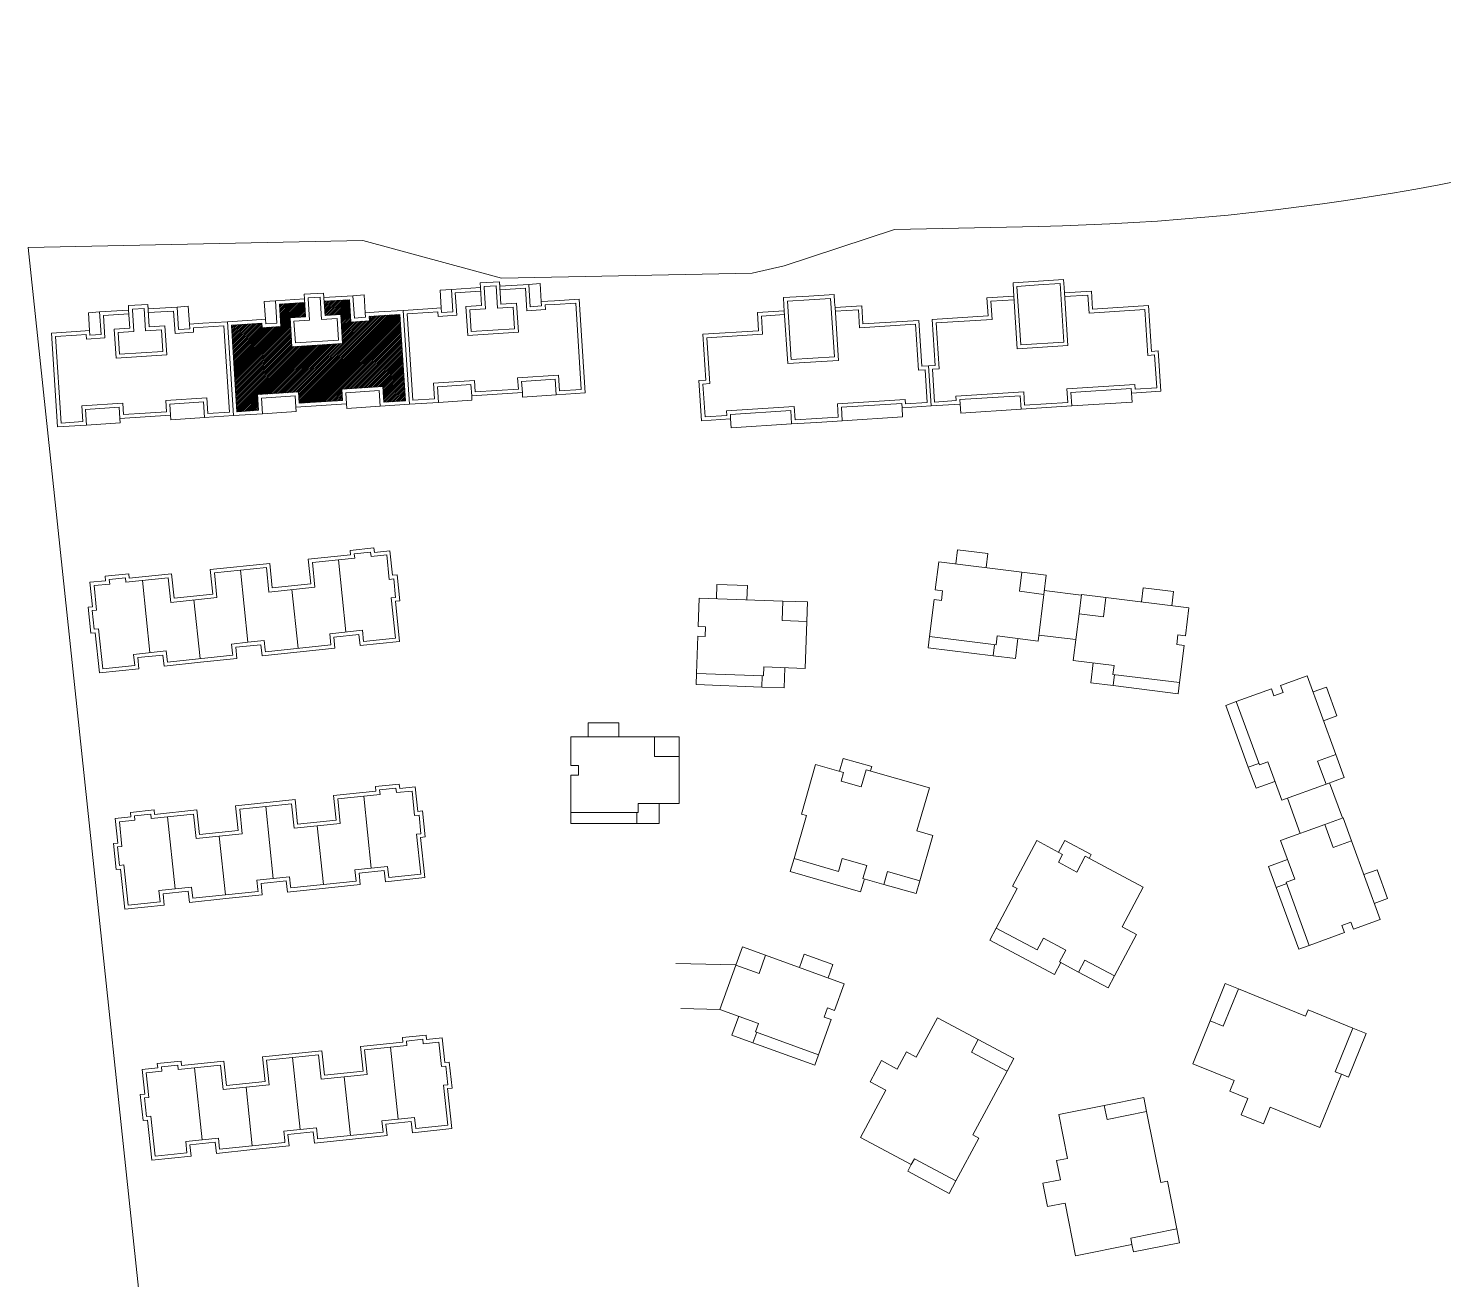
# Model space of a CAD drawing. Extents: x 208319 to 271319, y 1003 to 45500.
# Drawn here: x 218693 to 220967, y 5806 to 7817 of the extents above; entities that cross this region are included whole.
import ezdxf

# ---------------------------------------------------------------- set-up
doc = ezdxf.new("R2010")
doc.units = 0
doc.header["$LTSCALE"] = 1000
doc.header["$MEASUREMENT"] = 0
doc.layers.add('140', color=2, linetype='Continuous', lineweight=5)
doc.layers.add('s2', color=1, linetype='Continuous', lineweight=5)

msp = doc.modelspace()

# ---------------------------------------------------------------- hatches: boundary and pattern name
at = {"layer": 's2', "linetype": 'ByBlock'}
h = msp.add_hatch(dxfattribs=at)
h.set_pattern_fill('ANSI31', color=256, scale=1.2, style=0)
h.set_pattern_definition([(45, (-217517.4037, 216798.7956), (-1.347038418, 1.347038418), [])])
h.paths.add_polyline_path([(219290, 7357.2), (219256.5, 7355), (219240.9, 7354), (219241.4, 7346.9), (219211.4, 7344.9), (219209.1, 7380.8), (219168.4, 7378.2), (219169.9, 7355.5), (219195, 7357.1), (219198, 7310.4), (219116.6, 7305.1), (219113.6, 7351.8), (219138.7, 7353.5), (219137.3, 7376.2), (219096.5, 7373.6), (219098.9, 7337.7), (219068.9, 7335.7), (219068.5, 7342.9), (219052.9, 7341.9), (219019.4, 7339.8), (219028.3, 7200.8), (219063, 7203.1), (219061.4, 7228.2), (219127.3, 7232.5), (219128.4, 7214.5), (219163.2, 7216.8), (219197.9, 7219), (219196.7, 7237), (219262.6, 7241.2), (219264.2, 7216.1), (219298.9, 7218.3)])

# ---------------------------------------------------------------- linework, layer by layer
at = {"layer": '140', "color": 7}
for p, q in [((220085.1, 7493.6), (219907.7, 7435.4)), ((220316.4, 7498.5), (220085.1, 7493.6)), ((219230.8, 7475.7), (218693, 7464.4)), ((218693, 7464.4), (219060.9, 3991.4)), ((219453.4, 7415.2), (219230.8, 7475.7)), ((219856.1, 7423.3), (219453.4, 7415.2)), ((219907.7, 7435.4), (219856.1, 7423.3)), ((219354.8, 7396.3), (219372.8, 7397.4)), ((219356.7, 7367.5), (219354.8, 7396.3)), ((219419.5, 7400.4), (219372.8, 7397.4)), ((219372.8, 7397.4), (219375.1, 7361.5)), ((219419.9, 7394.4), (219379.2, 7391.8)), ((219379.2, 7391.8), (219381.5, 7355.9)), ((219450.2, 7409.6), (219419, 7407.6)), ((219419, 7407.6), (219419.5, 7400.4)), ((219419.5, 7400.4), (219421.3, 7371.7)), ((219444.6, 7403.2), (219425.4, 7402)), ((219425.4, 7402), (219425.5, 7400.8)), ((219425.5, 7400.8), (219427.7, 7366.1)), ((219446.9, 7367.3), (219444.6, 7403.2)), ((219450.6, 7402.4), (219450.2, 7409.6)), ((219452.5, 7373.7), (219450.2, 7409.6)), ((219497.3, 7405.4), (219450.6, 7402.4)), ((219491.7, 7399.1), (219451, 7396.4)), ((219494, 7363.1), (219491.7, 7399.1)), ((219515.3, 7406.6), (219497.3, 7405.4)), ((219499.6, 7369.5), (219497.3, 7405.4)), ((219517.1, 7377.9), (219515.3, 7406.6)), ((220316, 7410.5), (220275.3, 7407.8)), ((220275.3, 7407.8), (220276.1, 7395.3)), ((220276.1, 7395.3), (220276.7, 7386.6)), ((220316.4, 7404.5), (220281.7, 7402.2)), ((220281.7, 7402.2), (220287.7, 7308.2)), ((220316, 7410.5), (220356.7, 7413.1)), ((220351.1, 7406.7), (220316.4, 7404.5)), ((220357.2, 7312.7), (220351.1, 7406.7)), ((220356.7, 7413.1), (220357.5, 7400.5)), ((220357.5, 7400.5), (220358.1, 7391.9)), ((220358.1, 7391.9), (220401.2, 7394.7)), ((220363.6, 7307.1), (220358.1, 7391.9)), ((220401.2, 7394.7), (220403.1, 7365.6)), ((218884.9, 7373.2), (218853.8, 7371.2)), ((218853.8, 7371.2), (218854.3, 7364)), ((218885.4, 7366), (218884.9, 7373.2)), ((218887.2, 7337.3), (218884.9, 7373.2)), ((218932.1, 7369), (218885.4, 7366)), ((218950.1, 7370.2), (218932.1, 7369)), ((218934.4, 7333.1), (218932.1, 7369)), ((218951.9, 7341.4), (218950.1, 7370.2)), ((219072.2, 7378), (219090.2, 7379.2)), ((219074.1, 7349.3), (219072.2, 7378)), ((219136.9, 7382.2), (219090.2, 7379.2)), ((219090.2, 7379.2), (219092.5, 7343.3)), ((219137.3, 7376.2), (219096.5, 7373.6)), ((219096.5, 7373.6), (219098.9, 7337.7)), ((219167.5, 7391.4), (219136.4, 7389.4)), ((219136.4, 7389.4), (219136.9, 7382.2)), ((219136.9, 7382.2), (219138.7, 7353.5)), ((219161.9, 7385), (219142.8, 7383.8)), ((219142.8, 7383.8), (219142.9, 7382.6)), ((219142.9, 7382.6), (219145.1, 7347.9)), ((219164.3, 7349.1), (219161.9, 7385)), ((219168, 7384.2), (219167.5, 7391.4)), ((219169.9, 7355.5), (219167.5, 7391.4)), ((219214.7, 7387.2), (219168, 7384.2)), ((219209.1, 7380.8), (219168.4, 7378.2)), ((219211.4, 7344.9), (219209.1, 7380.8)), ((219232.7, 7388.4), (219214.7, 7387.2)), ((219217, 7351.3), (219214.7, 7387.2)), ((219234.5, 7359.6), (219232.7, 7388.4)), ((219421.3, 7371.7), (219396.2, 7370.1)), ((219396.2, 7370.1), (219399.2, 7323.4)), ((219472, 7368.9), (219446.9, 7367.3)), ((219477.6, 7375.3), (219452.5, 7373.7)), ((219474.3, 7334.2), (219472, 7368.9)), ((219480.6, 7328.6), (219477.6, 7375.3)), ((219517.6, 7370.7), (219499.6, 7369.5)), ((219538.7, 7379.2), (219517.1, 7377.9)), ((219517.1, 7377.9), (219517.6, 7370.7)), ((219539.1, 7373.3), (219523.5, 7372.3)), ((219523.5, 7372.3), (219524, 7365.1)), ((219578.2, 7381.8), (219538.7, 7379.2)), ((219572.6, 7375.4), (219539.1, 7373.3)), ((219581.6, 7236.5), (219572.6, 7375.4)), ((219587.9, 7230.9), (219578.2, 7381.8)), ((219947.2, 7386.7), (219906.5, 7384.1)), ((219906.5, 7384.1), (219907.3, 7371.5)), ((219907.3, 7371.5), (219907.8, 7362.9)), ((219947.6, 7380.7), (219912.8, 7378.5)), ((219912.8, 7378.5), (219918.9, 7284.5)), ((219947.2, 7386.7), (219987.9, 7389.3)), ((219982.3, 7382.9), (219947.6, 7380.7)), ((219988.3, 7288.9), (219982.3, 7382.9)), ((219987.9, 7389.3), (219988.7, 7376.7)), ((219988.7, 7376.7), (219989.3, 7368.1)), ((219989.3, 7368.1), (220032.4, 7370.9)), ((220032.4, 7370.9), (220034.2, 7341.8)), ((220276.7, 7386.6), (220233.5, 7383.9)), ((220233.5, 7383.9), (220235.4, 7354.7)), ((220277, 7380.7), (220239.9, 7378.3)), ((220239.9, 7378.3), (220241.8, 7349.1)), ((220276.7, 7386.6), (220282.1, 7301.9)), ((220358.5, 7385.9), (220395.6, 7388.3)), ((220395.6, 7388.3), (220397.5, 7359.2)), ((220403.1, 7365.6), (220492.9, 7371.3)), ((220492.9, 7371.3), (220497.6, 7297.7)), ((218789.6, 7359.8), (218807.6, 7361)), ((218791.4, 7331.1), (218789.6, 7359.8)), ((218854.3, 7364), (218807.6, 7361)), ((218807.6, 7361), (218809.9, 7325)), ((218854.6, 7358), (218813.9, 7355.4)), ((218813.9, 7355.4), (218816.2, 7319.4)), ((218854.3, 7364), (218856.1, 7335.2)), ((218879.3, 7366.8), (218860.2, 7365.6)), ((218860.2, 7365.6), (218860.2, 7364.4)), ((218860.2, 7364.4), (218862.5, 7329.6)), ((218881.6, 7330.9), (218879.3, 7366.8)), ((218926.5, 7362.6), (218885.8, 7360)), ((218928.8, 7326.7), (218926.5, 7362.6)), ((219052.5, 7347.9), (219013, 7345.4)), ((219074.1, 7349.3), (219052.5, 7347.9)), ((219074.5, 7342.1), (219074.1, 7349.3)), ((219138.7, 7353.5), (219113.6, 7351.8)), ((219113.6, 7351.8), (219116.6, 7305.1)), ((219145.1, 7347.9), (219119.9, 7346.2)), ((219119.9, 7346.2), (219122.2, 7311.5)), ((219189.4, 7350.7), (219164.3, 7349.1)), ((219195, 7357.1), (219169.9, 7355.5)), ((219191.6, 7316), (219189.4, 7350.7)), ((219198, 7310.4), (219195, 7357.1)), ((219241.4, 7346.9), (219211.4, 7344.9)), ((219235, 7352.5), (219217, 7351.3)), ((219256.1, 7361), (219234.5, 7359.6)), ((219234.5, 7359.6), (219235, 7352.5)), ((219256.5, 7355), (219240.9, 7354)), ((219240.9, 7354), (219241.4, 7346.9)), ((219295.6, 7363.6), (219256.1, 7361)), ((219290, 7357.2), (219256.5, 7355)), ((219298.9, 7218.3), (219290, 7357.2)), ((219335.1, 7366.1), (219295.6, 7363.6)), ((219305.3, 7212.7), (219295.6, 7363.6)), ((219295.6, 7363.6), (219305.3, 7212.7)), ((219335.5, 7360.1), (219302, 7358)), ((219302, 7358), (219310.9, 7219.1)), ((219356.7, 7367.5), (219335.1, 7366.1)), ((219351.1, 7361.1), (219335.5, 7360.1)), ((219351.5, 7354), (219351.1, 7361.1)), ((219381.5, 7355.9), (219351.5, 7354)), ((219357.1, 7360.3), (219356.7, 7367.5)), ((219375.1, 7361.5), (219357.1, 7360.3)), ((219427.7, 7366.1), (219402.6, 7364.5)), ((219402.6, 7364.5), (219404.8, 7329.7)), ((219524, 7365.1), (219494, 7363.1)), ((219907.8, 7362.9), (219864.7, 7360.1)), ((219864.7, 7360.1), (219866.6, 7331)), ((219908.2, 7356.9), (219871.1, 7354.5)), ((219871.1, 7354.5), (219873, 7325.4)), ((219907.8, 7362.9), (219913.3, 7278.1)), ((219994.7, 7283.3), (219989.3, 7368.1)), ((219989.6, 7362.1), (220026.8, 7364.5)), ((220026.8, 7364.5), (220028.6, 7335.4)), ((220034.2, 7341.8), (220124.1, 7347.6)), ((220124.1, 7347.6), (220128.8, 7273.9)), ((220235.4, 7354.7), (220145.6, 7349)), ((220145.6, 7349), (220150.4, 7275.3)), ((220241.8, 7349.1), (220152, 7343.4)), ((220397.5, 7359.2), (220487.3, 7365)), ((220487.3, 7365), (220492, 7291.3)), ((218769.9, 7329.7), (218730.4, 7327.1)), ((218730.4, 7327.1), (218740.1, 7176.3)), ((218770.3, 7323.7), (218736.7, 7321.5)), ((218791.4, 7331.1), (218769.9, 7329.7)), ((218785.8, 7324.7), (218770.3, 7323.7)), ((218786.3, 7317.5), (218785.8, 7324.7)), ((218791.9, 7323.9), (218791.4, 7331.1)), ((218809.9, 7325), (218791.9, 7323.9)), ((218856.1, 7335.2), (218831, 7333.6)), ((218831, 7333.6), (218834, 7286.9)), ((218862.5, 7329.6), (218837.3, 7328)), ((218837.3, 7328), (218839.6, 7293.3)), ((218906.8, 7332.5), (218881.6, 7330.9)), ((218912.4, 7338.9), (218887.2, 7337.3)), ((218909, 7297.8), (218906.8, 7332.5)), ((218915.4, 7292.2), (218912.4, 7338.9)), ((218958.7, 7328.6), (218928.8, 7326.7)), ((218952.4, 7334.2), (218934.4, 7333.1)), ((218973.5, 7342.8), (218951.9, 7341.4)), ((218951.9, 7341.4), (218952.4, 7334.2)), ((218973.9, 7336.8), (218958.3, 7335.8)), ((218958.3, 7335.8), (218958.7, 7328.6)), ((219013, 7345.4), (218973.5, 7342.8)), ((219007.4, 7339), (218973.9, 7336.8)), ((219016.3, 7200.1), (219007.4, 7339)), ((219022.7, 7194.5), (219013, 7345.4)), ((219013, 7345.4), (219022.7, 7194.5)), ((219052.9, 7341.9), (219019.4, 7339.8)), ((219019.4, 7339.8), (219028.3, 7200.8)), ((219068.5, 7342.9), (219052.9, 7341.9)), ((219068.9, 7335.7), (219068.5, 7342.9)), ((219098.9, 7337.7), (219068.9, 7335.7)), ((219092.5, 7343.3), (219074.5, 7342.1)), ((219399.2, 7323.4), (219480.6, 7328.6)), ((219404.8, 7329.7), (219474.3, 7334.2)), ((219866.6, 7331), (219776.8, 7325.2)), ((219776.8, 7325.2), (219781.5, 7251.5)), ((219873, 7325.4), (219783.1, 7319.6)), ((220028.6, 7335.4), (220118.5, 7341.2)), ((220118.5, 7341.2), (220123.2, 7267.6)), ((220152, 7343.4), (220156.7, 7269.7)), ((218736.7, 7321.5), (218745.7, 7182.6)), ((218816.2, 7319.4), (218786.3, 7317.5)), ((219116.6, 7305.1), (219198, 7310.4)), ((219122.2, 7311.5), (219191.6, 7316)), ((219783.1, 7319.6), (219787.9, 7245.9)), ((220282.1, 7301.9), (220363.6, 7307.1)), ((220287.7, 7308.2), (220357.2, 7312.7)), ((218834, 7286.9), (218915.4, 7292.2)), ((218839.6, 7293.3), (218909, 7297.8)), ((219913.3, 7278.1), (219994.7, 7283.3)), ((219918.9, 7284.5), (219988.3, 7288.9)), ((220492, 7291.3), (220502.8, 7292)), ((220497.6, 7297.7), (220508.4, 7298.4)), ((220502.8, 7292), (220506.2, 7239.3)), ((220508.4, 7298.4), (220512.6, 7233.7)), ((219479.3, 7255.2), (219545.2, 7259.4)), ((219480.5, 7237.2), (219479.3, 7255.2)), ((219545.2, 7259.4), (219546.8, 7234.3)), ((220123.2, 7267.6), (220134, 7268.3)), ((220128.8, 7273.9), (220139.6, 7274.6)), ((220134, 7268.3), (220137.4, 7215.6)), ((220150.4, 7275.3), (220139.6, 7274.6)), ((220139.6, 7274.6), (220143.7, 7210)), ((220139.6, 7274.6), (220143.7, 7210)), ((220156.7, 7269.7), (220146, 7269)), ((220146, 7269), (220149.3, 7216.3)), ((219061.4, 7228.2), (219127.3, 7232.5)), ((219127.3, 7232.5), (219128.4, 7214.5)), ((219196.7, 7237), (219262.6, 7241.2)), ((219197.9, 7219), (219196.7, 7237)), ((219203.1, 7231.4), (219257, 7234.8)), ((219257, 7234.8), (219258.6, 7209.7)), ((219262.6, 7241.2), (219264.2, 7216.1)), ((219344, 7246.4), (219409.9, 7250.7)), ((219345.7, 7221.3), (219344, 7246.4)), ((219350.4, 7240.8), (219404.3, 7244.3)), ((219352, 7215.7), (219350.4, 7240.8)), ((219404.3, 7244.3), (219405.5, 7226.4)), ((219409.9, 7250.7), (219411.1, 7232.7)), ((219411.1, 7232.7), (219445.8, 7235)), ((219445.8, 7235), (219480.5, 7237.2)), ((219485.7, 7249.6), (219539.6, 7253)), ((219486.9, 7231.6), (219485.7, 7249.6)), ((219539.6, 7253), (219541.2, 7227.9)), ((219546.8, 7234.3), (219581.6, 7236.5)), ((219781.5, 7251.5), (219770.7, 7250.9)), ((219770.7, 7250.9), (219774.9, 7186.2)), ((219787.9, 7245.9), (219777.1, 7245.3)), ((219777.1, 7245.3), (219780.5, 7192.6)), ((220183.6, 7225.8), (220292.6, 7232.8)), ((220292.6, 7232.8), (220294, 7211.2)), ((220471, 7244.3), (220362, 7237.3)), ((220362, 7237.3), (220363.4, 7215.7)), ((220465.4, 7237.9), (220368.4, 7231.7)), ((220465.9, 7230.7), (220465.4, 7237.9)), ((220512.6, 7233.7), (220465.9, 7230.7)), ((220471.5, 7237.1), (220471, 7244.3)), ((220506.2, 7239.3), (220471.5, 7237.1)), ((218778.8, 7210), (218844.7, 7214.3)), ((218780.4, 7184.9), (218778.8, 7210)), ((218844.7, 7214.3), (218845.8, 7196.3)), ((218914.1, 7218.7), (218980, 7223)), ((218915.3, 7200.8), (218914.1, 7218.7)), ((218920.5, 7213.1), (218974.4, 7216.6)), ((218921.7, 7195.2), (218920.5, 7213.1)), ((218974.4, 7216.6), (218976, 7191.5)), ((218980, 7223), (218981.6, 7197.8)), ((219063, 7203.1), (219061.4, 7228.2)), ((219067.8, 7222.6), (219121.7, 7226.1)), ((219069.4, 7197.5), (219067.8, 7222.6)), ((219121.7, 7226.1), (219122.8, 7208.1)), ((219122.8, 7208.1), (219163.6, 7210.8)), ((219128.4, 7214.5), (219163.2, 7216.8)), ((219163.2, 7216.8), (219197.9, 7219)), ((219163.6, 7210.8), (219204.3, 7213.4)), ((219204.3, 7213.4), (219203.1, 7231.4)), ((219204.7, 7206.2), (219204.3, 7213.4)), ((219258.6, 7209.7), (219204.7, 7206.2)), ((219258.6, 7209.7), (219305.3, 7212.7)), ((219264.2, 7216.1), (219298.9, 7218.3)), ((219305.3, 7212.7), (219352, 7215.7)), ((219310.9, 7219.1), (219345.7, 7221.3)), ((219352, 7215.7), (219405.9, 7219.2)), ((219405.5, 7226.4), (219446.2, 7229)), ((219405.9, 7219.2), (219405.5, 7226.4)), ((219446.2, 7229), (219486.9, 7231.6)), ((219487.3, 7224.4), (219486.9, 7231.6)), ((219541.2, 7227.9), (219487.3, 7224.4)), ((219541.2, 7227.9), (219587.9, 7230.9)), ((220102.2, 7220.5), (219993.2, 7213.5)), ((219993.2, 7213.5), (219994.6, 7191.9)), ((220096.6, 7214.1), (219999.6, 7207.9)), ((220097, 7207), (220096.6, 7214.1)), ((220143.7, 7210), (220097, 7207)), ((220102.6, 7213.3), (220102.2, 7220.5)), ((220137.4, 7215.6), (220102.6, 7213.3)), ((220143.7, 7210), (220190.4, 7213)), ((220149.3, 7216.3), (220184.1, 7218.6)), ((220184.1, 7218.6), (220183.6, 7225.8)), ((220190, 7220.2), (220287, 7226.4)), ((220190.4, 7213), (220190, 7220.2)), ((220190.4, 7213), (220191.4, 7198.6)), ((220287, 7226.4), (220288.4, 7204.9)), ((220294, 7211.2), (220328.7, 7213.5)), ((220363.4, 7215.7), (220328.7, 7213.5)), ((220369.8, 7210.1), (220329.1, 7207.5)), ((220368.4, 7231.7), (220369.8, 7210.1)), ((220369.8, 7210.1), (220466.8, 7216.4)), ((220466.8, 7216.4), (220465.9, 7230.7)), ((218785.2, 7204.4), (218839.1, 7207.9)), ((218786.8, 7179.3), (218785.2, 7204.4)), ((218839.1, 7207.9), (218840.2, 7189.9)), ((218840.2, 7189.9), (218880.9, 7192.5)), ((218840.7, 7182.7), (218840.2, 7189.9)), ((218845.8, 7196.3), (218880.6, 7198.5)), ((218880.6, 7198.5), (218915.3, 7200.8)), ((218880.9, 7192.5), (218921.7, 7195.2)), ((218922.1, 7188), (218921.7, 7195.2)), ((218976, 7191.5), (218922.1, 7188)), ((218976, 7191.5), (219022.7, 7194.5)), ((218981.6, 7197.8), (219016.3, 7200.1)), ((219022.7, 7194.5), (219069.4, 7197.5)), ((219028.3, 7200.8), (219063, 7203.1)), ((219069.4, 7197.5), (219123.3, 7201)), ((219123.3, 7201), (219122.8, 7208.1)), ((219774.9, 7186.2), (219821.6, 7189.2)), ((219780.5, 7192.6), (219815.2, 7194.8)), ((219814.8, 7202), (219923.8, 7209)), ((219815.2, 7194.8), (219814.8, 7202)), ((219821.2, 7196.4), (219918.2, 7202.6)), ((219821.6, 7189.2), (219821.2, 7196.4)), ((219821.6, 7189.2), (219822.5, 7174.8)), ((219918.2, 7202.6), (219919.5, 7181.1)), ((219923.8, 7209), (219925.1, 7187.5)), ((219925.1, 7187.5), (219959.9, 7189.7)), ((219994.6, 7191.9), (219959.9, 7189.7)), ((219999.6, 7207.9), (220001, 7186.3)), ((220001, 7186.3), (220098, 7192.6)), ((220098, 7192.6), (220097, 7207)), ((220191.4, 7198.6), (220288.4, 7204.9)), ((220288.4, 7204.9), (220329.1, 7207.5)), ((218740.1, 7176.3), (218786.8, 7179.3)), ((218745.7, 7182.6), (218780.4, 7184.9)), ((218786.8, 7179.3), (218840.7, 7182.7)), ((219822.5, 7174.8), (219919.5, 7181.1)), ((219919.5, 7181.1), (219960.3, 7183.7)), ((220001, 7186.3), (219960.3, 7183.7)), ((219143, 6963.7), (219211, 6970.8)), ((219147.1, 6924.3), (219143, 6963.7)), ((219217.6, 6965.5), (219149.6, 6958.3)), ((219203.5, 6847), (219191.3, 6962.7)), ((219210.2, 6978), (219248.4, 6982)), ((219211, 6970.8), (219210.2, 6978)), ((219243.1, 6975.4), (219216.8, 6972.6)), ((219216.8, 6972.6), (219217.6, 6965.5)), ((219243.8, 6968.2), (219243.1, 6975.4)), ((219268.9, 6970.9), (219243.8, 6968.2)), ((219248.4, 6982), (219249.2, 6974.8)), ((219249.2, 6974.8), (219274.2, 6977.5)), ((219273, 6931.5), (219268.9, 6970.9)), ((219274.2, 6977.5), (219278.4, 6938.1)), ((220150.3, 6914.5), (220155.9, 6959.7)), ((220155.9, 6959.7), (220289.3, 6943.3)), ((220186.1, 6979), (220183.3, 6956.4)), ((220234.9, 6973), (220186.1, 6979)), ((220232.1, 6950.3), (220234.9, 6973)), ((218816.4, 6936.5), (218854.6, 6940.5)), ((218854.6, 6940.5), (218855.3, 6933.4)), ((218855.3, 6933.4), (218923.4, 6940.5)), ((218923.4, 6940.5), (218927.5, 6901.1)), ((218985.4, 6947.1), (219080.9, 6957.1)), ((218989.6, 6907.7), (218985.4, 6947.1)), ((218992, 6941.7), (219033.8, 6946.1)), ((218996.2, 6902.3), (218992, 6941.7)), ((219075.6, 6950.5), (219033.8, 6946.1)), ((219046, 6830.4), (219033.8, 6946.1)), ((219046, 6830.4), (219033.8, 6946.1)), ((219046, 6830.4), (219033.8, 6946.1)), ((219046, 6830.4), (219033.8, 6946.1)), ((219079.7, 6911.1), (219075.6, 6950.5)), ((219080.9, 6957.1), (219085, 6917.7)), ((219149.6, 6958.3), (219153.7, 6918.9)), ((219278.4, 6938.1), (219285.5, 6938.8)), ((219285.5, 6938.8), (219289.9, 6897.1)), ((220289.3, 6943.3), (220285.5, 6912.3)), ((220289.3, 6943.3), (220328.6, 6938.4)), ((220328.6, 6938.4), (220324.8, 6907.4)), ((218792.1, 6926.7), (218817.2, 6929.3)), ((218796.2, 6887.3), (218792.1, 6926.7)), ((218798.7, 6921.4), (218823.8, 6924)), ((218802.8, 6882), (218798.7, 6921.4)), ((218817.2, 6929.3), (218816.4, 6936.5)), ((218823, 6931.2), (218849.3, 6933.9)), ((218823.8, 6924), (218823, 6931.2)), ((218849.3, 6933.9), (218850, 6926.8)), ((218850, 6926.8), (218918, 6933.9)), ((218888.5, 6813.8), (218876.3, 6929.5)), ((218918, 6933.9), (218922.2, 6894.5)), ((219153.7, 6918.9), (219079.7, 6911.1)), ((219085, 6917.7), (219147.1, 6924.3)), ((219116.7, 6915), (219126.6, 6820.8)), ((219116.7, 6915), (219126.6, 6820.8)), ((219280.2, 6932.3), (219273, 6931.5)), ((219283.3, 6902.4), (219280.2, 6932.3)), ((219799.4, 6923.2), (219798.6, 6900.4)), ((219848.6, 6921.5), (219799.4, 6923.2)), ((219847.7, 6898.7), (219848.6, 6921.5)), ((220162.2, 6913), (220150.3, 6914.5)), ((220481.6, 6895.3), (220484.4, 6917.9)), ((220484.4, 6917.9), (220533.3, 6911.9)), ((218922.2, 6894.5), (218996.2, 6902.3)), ((218927.5, 6901.1), (218989.6, 6907.7)), ((218959.2, 6898.4), (218969.1, 6804.2)), ((218959.2, 6898.4), (218969.1, 6804.2)), ((219276.2, 6901.7), (219283.3, 6902.4)), ((219283, 6837.2), (219276.2, 6901.7)), ((219289.9, 6897.1), (219282.8, 6896.3)), ((219282.8, 6896.3), (219289.6, 6831.9)), ((219769.4, 6855.9), (219771, 6901.4)), ((219771, 6901.4), (219905.3, 6896.6)), ((219905.3, 6896.6), (219904.2, 6865.4)), ((219905.3, 6896.6), (219944.9, 6895.2)), ((219944.9, 6895.2), (219943.8, 6864)), ((220141, 6839.5), (220148.4, 6899)), ((220148.4, 6899), (220160.3, 6897.5)), ((220160.3, 6897.5), (220162.2, 6913)), ((220285.5, 6912.3), (220324.8, 6907.4)), ((220324.8, 6907.4), (220315.5, 6832.4)), ((220385, 6906), (220325.5, 6913.4)), ((220385.2, 6907.2), (220381.4, 6876.2)), ((220424.5, 6902.3), (220385.2, 6907.2)), ((220424.5, 6902.3), (220420.7, 6871.4)), ((220557.9, 6885.9), (220424.5, 6902.3)), ((220533.3, 6911.9), (220530.5, 6889.2)), ((218789.1, 6886.6), (218796.2, 6887.3)), ((218793.5, 6844.8), (218789.1, 6886.6)), ((218795.7, 6881.2), (218802.8, 6882)), ((218798.8, 6851.4), (218795.7, 6881.2)), ((220381.4, 6876.2), (220372.1, 6801.2)), ((220420.7, 6871.4), (220381.4, 6876.2)), ((220552.3, 6840.6), (220557.9, 6885.9)), ((218806, 6852.1), (218798.8, 6851.4)), ((218812.8, 6787.7), (218806, 6852.1)), ((219177.3, 6844.2), (219229.8, 6849.7)), ((219229.8, 6849.7), (219231.7, 6831.8)), ((219781.3, 6855.4), (219769.4, 6855.9)), ((219780.8, 6839.8), (219781.3, 6855.4)), ((219904.2, 6865.4), (219943.8, 6864)), ((219943.8, 6864), (219941.1, 6788.5)), ((218800.6, 6845.6), (218793.5, 6844.8)), ((218807.4, 6781.1), (218800.6, 6845.6)), ((219046, 6830.4), (219019.7, 6827.6)), ((219019.7, 6827.6), (219021.3, 6812.7)), ((219066.9, 6826.5), (219026.3, 6822.3)), ((219046, 6830.4), (219072.2, 6833.1)), ((219068.8, 6808.6), (219066.9, 6826.5)), ((219072.2, 6833.1), (219073.8, 6818.2)), ((219074.1, 6815.2), (219179.1, 6826.3)), ((219179.1, 6826.3), (219177.3, 6844.2)), ((219224.4, 6843.1), (219183.9, 6838.8)), ((219183.9, 6838.8), (219185.7, 6820.9)), ((219226.3, 6825.2), (219224.4, 6843.1)), ((219289.6, 6831.9), (219226.3, 6825.2)), ((219231.7, 6831.8), (219283, 6837.2)), ((219766.6, 6780.3), (219768.8, 6840.3)), ((219768.8, 6840.3), (219780.8, 6839.8)), ((220138.8, 6821.6), (220141, 6839.5)), ((220248.2, 6826.2), (220141, 6839.5)), ((220243.6, 6808.6), (220245.8, 6826.5)), ((220250, 6840.5), (220248.2, 6826.2)), ((220315.5, 6832.4), (220250, 6840.5)), ((220283.3, 6836.4), (220279.4, 6804.2)), ((220376.2, 6834.6), (220316.7, 6841.9)), ((220538.5, 6826.6), (220540.4, 6842.1)), ((220550.4, 6825.1), (220538.5, 6826.6)), ((220540.4, 6842.1), (220552.3, 6840.6)), ((220543, 6765.6), (220550.4, 6825.1)), ((218914.7, 6816.5), (218862.2, 6811)), ((218862.2, 6811), (218864.1, 6793.1)), ((218909.4, 6809.9), (218868.8, 6805.7)), ((218868.8, 6805.7), (218870.7, 6787.8)), ((218911.3, 6792), (218909.4, 6809.9)), ((218916.6, 6798.6), (218914.7, 6816.5)), ((219021.6, 6809.7), (218916.6, 6798.6)), ((219028.2, 6804.4), (218969.7, 6798.2)), ((219021.3, 6812.7), (219021.6, 6809.7)), ((219026.3, 6822.3), (219028.2, 6804.4)), ((219185.7, 6820.9), (219068.8, 6808.6)), ((219073.8, 6818.2), (219074.1, 6815.2)), ((220243.6, 6808.6), (220138.8, 6821.6)), ((220279.4, 6804.2), (220243.6, 6808.6)), ((220372.1, 6801.2), (220437.6, 6793.1)), ((218870.7, 6787.8), (218807.4, 6781.1)), ((218864.1, 6793.1), (218812.8, 6787.7)), ((218969.7, 6798.2), (218911.3, 6792)), ((219766, 6762.3), (219766.6, 6780.3)), ((219874.6, 6776.4), (219766.6, 6780.3)), ((219875.1, 6790.8), (219874.6, 6776.4)), ((219941.1, 6788.5), (219875.1, 6790.8)), ((219908.7, 6789.6), (219907.5, 6757.2)), ((220404.2, 6797.2), (220400.3, 6765.1)), ((220437.6, 6793.1), (220435.8, 6778.8)), ((220435.8, 6778.8), (220543, 6765.6)), ((220436, 6760.7), (220438.2, 6778.5)), ((219871.5, 6758.5), (219766, 6762.3)), ((219871.5, 6758.5), (219872.2, 6776.5)), ((219907.5, 6757.2), (219871.5, 6758.5)), ((220400.3, 6765.1), (220436, 6760.7)), ((220436, 6760.7), (220540.8, 6747.7)), ((220540.8, 6747.7), (220543, 6765.6)), ((220634.1, 6735), (220690.5, 6755.6)), ((220690.5, 6755.6), (220694.6, 6744.3)), ((220705.1, 6760.9), (220748, 6776.5)), ((220709.3, 6749.6), (220705.1, 6760.9)), ((220748, 6776.5), (220794.1, 6650.3)), ((220778.9, 6758.4), (220757.4, 6750.6)), ((220795.7, 6712.2), (220778.9, 6758.4)), ((220617.2, 6728.8), (220634.1, 6735)), ((220671.2, 6633.5), (220634.1, 6735)), ((220694.6, 6744.3), (220709.3, 6749.6)), ((220653.4, 6629.6), (220617.2, 6728.8)), ((220774.3, 6704.4), (220795.7, 6712.2)), ((219592.6, 6701.1), (219592.6, 6678.3)), ((219641.8, 6701.1), (219592.6, 6701.1)), ((219641.8, 6678.3), (219641.8, 6701.1)), ((219565, 6678.3), (219699.4, 6678.3)), ((219565, 6632.7), (219565, 6678.3)), ((219699.4, 6678.3), (219739, 6678.3)), ((219699.4, 6678.3), (219699.4, 6647.1)), ((219739, 6678.3), (219739, 6647.1)), ((219699.4, 6647.1), (219739, 6647.1)), ((219739, 6647.1), (219739, 6571.5)), ((220002.2, 6643.9), (219996.3, 6623.1)), ((220048.4, 6630.6), (220002.2, 6643.9)), ((220794.1, 6650.3), (220764.7, 6639.6)), ((220794.1, 6650.3), (220807.6, 6613.1)), ((219577, 6632.7), (219565, 6632.7)), ((219577, 6617.1), (219577, 6632.7)), ((219935.3, 6554.5), (219958.2, 6634.1)), ((219958.2, 6634.1), (220003.2, 6621.1)), ((220003.2, 6621.1), (219999.2, 6607.3)), ((220031.5, 6598), (220039.5, 6625.7)), ((220039.5, 6625.7), (220140.9, 6596.5)), ((220046.4, 6623.7), (220048.4, 6630.6)), ((220653.4, 6629.6), (220670.3, 6635.8)), ((220665.8, 6595.8), (220653.4, 6629.6)), ((220684.7, 6638.5), (220671.2, 6633.5)), ((220707.3, 6576.5), (220684.7, 6638.5)), ((220764.7, 6639.6), (220778.3, 6602.4)), ((219250.9, 6598.5), (219289.1, 6602.5)), ((219251.7, 6591.3), (219250.9, 6598.5)), ((219283.8, 6595.9), (219257.5, 6593.2)), ((219284.5, 6588.8), (219283.8, 6595.9)), ((219289.1, 6602.5), (219289.8, 6595.4)), ((219289.8, 6595.4), (219314.9, 6598)), ((219314.9, 6598), (219319.1, 6558.6)), ((219565, 6617.1), (219577, 6617.1)), ((219565, 6557.1), (219565, 6617.1)), ((219999.2, 6607.3), (220031.5, 6598)), ((220140.9, 6596.5), (220121, 6527.3)), ((220696.2, 6606.9), (220665.8, 6595.8)), ((220778.3, 6602.4), (220707.3, 6576.5)), ((220807.6, 6613.1), (220778.3, 6602.4)), ((220804.5, 6548.1), (220783.9, 6604.4)), ((219026.1, 6567.6), (219121.6, 6577.6)), ((219121.6, 6577.6), (219125.7, 6538.3)), ((219183.6, 6584.2), (219251.7, 6591.3)), ((219187.8, 6544.8), (219183.6, 6584.2)), ((219258.3, 6586), (219190.2, 6578.8)), ((219190.2, 6578.8), (219194.4, 6539.5)), ((219244.2, 6467.5), (219232, 6583.2)), ((219257.5, 6593.2), (219258.3, 6586)), ((219309.6, 6591.4), (219284.5, 6588.8)), ((219313.7, 6552), (219309.6, 6591.4)), ((220736.9, 6523.4), (220716.3, 6579.8)), ((218857.1, 6557), (218895.3, 6561.1)), ((218857.8, 6549.9), (218857.1, 6557)), ((218863.7, 6551.7), (218889.9, 6554.5)), ((218864.4, 6544.5), (218863.7, 6551.7)), ((218889.9, 6554.5), (218890.7, 6547.3)), ((218890.7, 6547.3), (218958.7, 6554.5)), ((218895.3, 6561.1), (218896, 6553.9)), ((218896, 6553.9), (218964.1, 6561.1)), ((218929.1, 6434.3), (218916.9, 6550.1)), ((218958.7, 6554.5), (218962.9, 6515.1)), ((218964.1, 6561.1), (218968.2, 6521.7)), ((219030.3, 6528.2), (219026.1, 6567.6)), ((219032.7, 6562.3), (219074.5, 6566.6)), ((219036.9, 6522.9), (219032.7, 6562.3)), ((219116.2, 6571), (219074.5, 6566.6)), ((219086.7, 6450.9), (219074.5, 6566.6)), ((219086.7, 6450.9), (219074.5, 6566.6)), ((219086.7, 6450.9), (219074.5, 6566.6)), ((219086.7, 6450.9), (219074.5, 6566.6)), ((219120.4, 6531.7), (219116.2, 6571)), ((219320.9, 6552.8), (219313.7, 6552)), ((219319.1, 6558.6), (219326.2, 6559.4)), ((219324, 6522.9), (219320.9, 6552.8)), ((219326.2, 6559.4), (219330.6, 6517.6)), ((219565, 6539.1), (219565, 6557.1)), ((219673, 6557.1), (219565, 6557.1)), ((219670.6, 6539.1), (219670.6, 6557.1)), ((219673, 6571.5), (219673, 6557.1)), ((219739, 6571.5), (219673, 6571.5)), ((219706.6, 6571.5), (219706.6, 6539.1)), ((219923.5, 6483), (219943.4, 6552.2)), ((219943.4, 6552.2), (219935.3, 6554.5)), ((218832.8, 6547.2), (218857.8, 6549.9)), ((218836.9, 6507.8), (218832.8, 6547.2)), ((218839.4, 6541.9), (218864.4, 6544.5)), ((218843.5, 6502.5), (218839.4, 6541.9)), ((218968.2, 6521.7), (219030.3, 6528.2)), ((219194.4, 6539.5), (219120.4, 6531.7)), ((219125.7, 6538.3), (219187.8, 6544.8)), ((219157.4, 6535.6), (219167.3, 6441.3)), ((219157.4, 6535.6), (219167.3, 6441.3)), ((219670.6, 6539.1), (219565, 6539.1)), ((219706.6, 6539.1), (219670.6, 6539.1)), ((220121, 6527.3), (220146.4, 6520)), ((220776.3, 6537.8), (220705.3, 6511.9)), ((220805.6, 6548.5), (220776.3, 6537.8)), ((220789.9, 6500.6), (220776.3, 6537.8)), ((220819.2, 6511.3), (220805.6, 6548.5)), ((218829.8, 6507.1), (218836.9, 6507.8)), ((218834.2, 6465.3), (218829.8, 6507.1)), ((218962.9, 6515.1), (219036.9, 6522.9)), ((218999.9, 6519), (219009.8, 6424.7)), ((218999.9, 6519), (219009.8, 6424.7)), ((219316.9, 6522.2), (219324, 6522.9)), ((219323.6, 6457.7), (219316.9, 6522.2)), ((219330.6, 6517.6), (219323.5, 6516.9)), ((219323.5, 6516.9), (219330.2, 6452.4)), ((220146.4, 6520), (220125.5, 6447.3)), ((220274.7, 6438.6), (220313.6, 6511.7)), ((220313.6, 6511.7), (220354.9, 6489.7)), ((220358.7, 6512.1), (220348.6, 6493.1)), ((220401.1, 6489.6), (220358.7, 6512.1)), ((220705.3, 6511.9), (220727.9, 6449.9)), ((220819.2, 6511.3), (220789.9, 6500.6)), ((220865.3, 6385), (220819.2, 6511.3)), ((218836.4, 6501.8), (218843.5, 6502.5)), ((218839.5, 6471.9), (218836.4, 6501.8)), ((219917.5, 6462.2), (219923.5, 6483)), ((219995, 6462.4), (219923.5, 6483)), ((220000.9, 6483.2), (219995, 6462.4)), ((220040.2, 6471.9), (220000.9, 6483.2)), ((220354.9, 6489.7), (220348.2, 6477)), ((220377.8, 6461.2), (220391.3, 6486.6)), ((220391.3, 6486.6), (220484.6, 6437)), ((220397.7, 6483.2), (220401.1, 6489.6)), ((218841.3, 6466.1), (218834.2, 6465.3)), ((218846.7, 6472.7), (218839.5, 6471.9)), ((218848.1, 6401.6), (218841.3, 6466.1)), ((218853.4, 6408.2), (218846.7, 6472.7)), ((219217.9, 6464.7), (219270.4, 6470.2)), ((219219.8, 6446.8), (219217.9, 6464.7)), ((219265.1, 6463.6), (219224.5, 6459.4)), ((219224.5, 6459.4), (219226.4, 6441.5)), ((219267, 6445.7), (219265.1, 6463.6)), ((219270.4, 6470.2), (219272.3, 6452.3)), ((220030.5, 6429.7), (219917.5, 6462.2)), ((220034.2, 6451.1), (220040.2, 6471.9)), ((220073.6, 6462.3), (220067.6, 6441.5)), ((220125.5, 6447.3), (220073.6, 6462.3)), ((220348.2, 6477), (220377.8, 6461.2)), ((220716.4, 6481.4), (220686, 6470.3)), ((220686, 6470.3), (220698.3, 6436.5)), ((220839, 6457.2), (220860.4, 6465)), ((220860.4, 6465), (220877.3, 6418.8)), ((218955.4, 6437.1), (218902.9, 6431.5)), ((218957.3, 6419.2), (218955.4, 6437.1)), ((219086.7, 6450.9), (219060.4, 6448.1)), ((219060.4, 6448.1), (219062, 6433.2)), ((219107.6, 6447.1), (219067, 6442.8)), ((219067, 6442.8), (219068.9, 6424.9)), ((219086.7, 6450.9), (219112.9, 6453.7)), ((219109.5, 6429.2), (219107.6, 6447.1)), ((219226.4, 6441.5), (219109.5, 6429.2)), ((219112.9, 6453.7), (219114.5, 6438.7)), ((219114.5, 6438.7), (219114.8, 6435.8)), ((219114.8, 6435.8), (219219.8, 6446.8)), ((219330.2, 6452.4), (219267, 6445.7)), ((219272.3, 6452.3), (219323.6, 6457.7)), ((220036.5, 6450.5), (220030.5, 6429.7)), ((220067.6, 6441.5), (220034.2, 6451.1)), ((220119.5, 6426.6), (220067.6, 6441.5)), ((220125.5, 6447.3), (220119.5, 6426.6)), ((220282.1, 6434.6), (220274.7, 6438.6)), ((220484.6, 6437), (220450.7, 6373.4)), ((220698.3, 6436.5), (220715.2, 6442.7)), ((220698.3, 6436.5), (220734.5, 6337.3)), ((220727.9, 6449.9), (220714.4, 6444.9)), ((220714.4, 6444.9), (220751.4, 6343.5)), ((218904.8, 6413.6), (218853.4, 6408.2)), ((218902.9, 6431.5), (218904.8, 6413.6)), ((218950.1, 6430.5), (218909.5, 6426.2)), ((218909.5, 6426.2), (218911.4, 6408.3)), ((218951.9, 6412.6), (218950.1, 6430.5)), ((219010.4, 6418.7), (218951.9, 6412.6)), ((219062.3, 6430.2), (218957.3, 6419.2)), ((219068.9, 6424.9), (219010.4, 6418.7)), ((219062, 6433.2), (219062.3, 6430.2)), ((220248.3, 6371.1), (220282.1, 6434.6)), ((220877.3, 6418.8), (220855.8, 6411)), ((218911.4, 6408.3), (218848.1, 6401.6)), ((220238.1, 6352), (220248.3, 6371.1)), ((220314, 6336.1), (220248.3, 6371.1)), ((220450.7, 6373.4), (220474, 6361)), ((220803.7, 6375.3), (220818.3, 6380.7)), ((220807.8, 6364), (220803.7, 6375.3)), ((220818.3, 6380.7), (220822.5, 6369.4)), ((220822.5, 6369.4), (220865.3, 6385)), ((220342, 6296.8), (220238.1, 6352)), ((220324.1, 6355.2), (220314, 6336.1)), ((220360.1, 6336), (220324.1, 6355.2)), ((220474, 6361), (220438.5, 6294.3)), ((220751.4, 6343.5), (220807.8, 6364)), ((219840.6, 6341.1), (219829.9, 6311.7)), ((219877.8, 6327.6), (219840.6, 6341.1)), ((219877.8, 6327.6), (219867.2, 6298.2)), ((220004.2, 6281.8), (219877.8, 6327.6)), ((219932, 6307.9), (219939.7, 6329.4)), ((219939.7, 6329.4), (219986, 6312.6)), ((220350, 6316.9), (220360.1, 6336)), ((220734.5, 6337.3), (220751.4, 6343.5)), ((219733.4, 6314.3), (219830.1, 6312.1)), ((219829.9, 6311.7), (219804.2, 6240.6)), ((219867.2, 6298.2), (219829.9, 6311.7)), ((219986, 6312.6), (219978.2, 6291.2)), ((220352.1, 6315.8), (220342, 6296.8)), ((220380.7, 6300.6), (220350, 6316.9)), ((220390.9, 6319.7), (220380.7, 6300.6)), ((220428.4, 6275.2), (220380.7, 6300.6)), ((220438.5, 6294.3), (220390.9, 6319.7)), ((219988.6, 6238.9), (220004.2, 6281.8)), ((220438.5, 6294.3), (220428.4, 6275.2)), ((220616.3, 6282.2), (220592, 6222.2)), ((220637.5, 6273.6), (220616.3, 6282.2)), ((220637.5, 6273.6), (220613.1, 6213.6)), ((220745.3, 6229.8), (220637.5, 6273.6)), ((219741.3, 6242.1), (219804.2, 6240.6)), ((219804.2, 6240.6), (219866.2, 6218.2)), ((219972, 6228.3), (219977.3, 6243)), ((219977.3, 6243), (219988.6, 6238.9)), ((220749.4, 6239.9), (220745.3, 6229.8)), ((220821.6, 6210.5), (220749.4, 6239.9)), ((219834.6, 6229.6), (219823.6, 6199.1)), ((219866.2, 6218.2), (219861.3, 6204.6)), ((219962.9, 6167.8), (219983.3, 6224.2)), ((219983.3, 6224.2), (219972, 6228.3)), ((220153.8, 6227.3), (220119.8, 6163.8)), ((220219.4, 6192.2), (220153.8, 6227.3)), ((220592, 6222.2), (220564, 6153.2)), ((220613.1, 6213.6), (220592, 6222.2)), ((220793.2, 6140.5), (220821.6, 6210.5)), ((220821.6, 6210.5), (220842.8, 6201.9)), ((219226.9, 6180.8), (219294.9, 6188)), ((219294.1, 6195.2), (219332.3, 6199.2)), ((219294.9, 6188), (219294.1, 6195.2)), ((219327, 6192.6), (219300.7, 6189.8)), ((219300.7, 6189.8), (219301.5, 6182.7)), ((219327.7, 6185.4), (219327, 6192.6)), ((219352.8, 6188.1), (219327.7, 6185.4)), ((219332.3, 6199.2), (219333.1, 6192)), ((219333.1, 6192), (219358.1, 6194.7)), ((219357, 6148.7), (219352.8, 6188.1)), ((219358.1, 6194.7), (219362.3, 6155.3)), ((219823.6, 6199.1), (219857.4, 6186.9)), ((219857.4, 6186.9), (219863.6, 6203.8)), ((219857.4, 6186.9), (219956.7, 6150.9)), ((219861.3, 6204.6), (219962.9, 6167.8)), ((220208.6, 6172.1), (220219.4, 6192.2)), ((220276.5, 6161.7), (220219.4, 6192.2)), ((220842.8, 6201.9), (220814.3, 6131.9)), ((219069.3, 6164.3), (219164.8, 6174.3)), ((219073.5, 6124.9), (219069.3, 6164.3)), ((219159.5, 6167.7), (219117.7, 6163.3)), ((219163.6, 6128.3), (219159.5, 6167.7)), ((219164.8, 6174.3), (219169, 6134.9)), ((219231, 6141.5), (219226.9, 6180.8)), ((219301.5, 6182.7), (219233.5, 6175.5)), ((219233.5, 6175.5), (219237.6, 6136.1)), ((219287.4, 6064.1), (219275.2, 6179.9)), ((219956.7, 6150.9), (219962.9, 6167.8)), ((220103.9, 6172.3), (220089.2, 6144.8)), ((220119.8, 6163.8), (220103.9, 6172.3)), ((220265.8, 6141.5), (220208.6, 6172.1)), ((218876, 6143.9), (218901.1, 6146.5)), ((218880.2, 6104.5), (218876, 6143.9)), ((218882.6, 6138.6), (218907.7, 6141.2)), ((218900.3, 6153.7), (218938.5, 6157.7)), ((218901.1, 6146.5), (218900.3, 6153.7)), ((218906.9, 6148.4), (218933.2, 6151.1)), ((218907.7, 6141.2), (218906.9, 6148.4)), ((218933.2, 6151.1), (218933.9, 6144)), ((218933.9, 6144), (219002, 6151.1)), ((218938.5, 6157.7), (218939.3, 6150.6)), ((218939.3, 6150.6), (219007.3, 6157.7)), ((218972.4, 6031), (218960.2, 6146.7)), ((219002, 6151.1), (219006.1, 6111.7)), ((219007.3, 6157.7), (219011.4, 6118.3)), ((219075.9, 6158.9), (219117.7, 6163.3)), ((219080.1, 6119.5), (219075.9, 6158.9)), ((219129.9, 6047.6), (219117.7, 6163.3)), ((219129.9, 6047.6), (219117.7, 6163.3)), ((219129.9, 6047.6), (219117.7, 6163.3)), ((219129.9, 6047.6), (219117.7, 6163.3)), ((219169, 6134.9), (219231, 6141.5)), ((219364.1, 6149.4), (219357, 6148.7)), ((219362.3, 6155.3), (219369.5, 6156)), ((219367.3, 6119.6), (219364.1, 6149.4)), ((219369.5, 6156), (219373.9, 6114.3)), ((220063.8, 6158.4), (220045.7, 6124.5)), ((220089.2, 6144.8), (220063.8, 6158.4)), ((220210.8, 6038.9), (220265.8, 6141.5)), ((220265.8, 6141.5), (220276.5, 6161.7)), ((220564, 6153.2), (220630.7, 6126.2)), ((218886.8, 6099.2), (218882.6, 6138.6)), ((219006.1, 6111.7), (219080.1, 6119.5)), ((219011.4, 6118.3), (219073.5, 6124.9)), ((219237.6, 6136.1), (219163.6, 6128.3)), ((219200.6, 6132.2), (219210.6, 6037.9)), ((219200.6, 6132.2), (219210.6, 6037.9)), ((219360.1, 6118.9), (219367.3, 6119.6)), ((219366.9, 6054.4), (219360.1, 6118.9)), ((220045.7, 6124.5), (220071.1, 6110.9)), ((220630.7, 6126.2), (220623.9, 6109.5)), ((220768.5, 6050.8), (220803.2, 6136.4)), ((220803.2, 6136.4), (220793.2, 6140.5)), ((220814.3, 6131.9), (220803.2, 6136.4)), ((218873, 6103.8), (218880.2, 6104.5)), ((218877.4, 6062), (218873, 6103.8)), ((218879.6, 6098.4), (218886.8, 6099.2)), ((218882.7, 6068.6), (218879.6, 6098.4)), ((219043.1, 6115.6), (219053, 6021.4)), ((219043.1, 6115.6), (219053, 6021.4)), ((219373.9, 6114.3), (219366.7, 6113.5)), ((219366.7, 6113.5), (219373.5, 6049.1)), ((220071.1, 6110.9), (220030.3, 6034.8)), ((220485.4, 6099), (220421.9, 6086.3)), ((220489.9, 6076.6), (220485.4, 6099)), ((220623.9, 6109.5), (220652.8, 6097.7)), ((220652.8, 6097.7), (220642, 6071.1)), ((220421.9, 6086.3), (220348.9, 6071.7)), ((220426.4, 6063.9), (220421.9, 6086.3)), ((220489.9, 6076.6), (220426.4, 6063.9)), ((220512.7, 5962.5), (220489.9, 6076.6)), ((220677.6, 6056.6), (220688.4, 6083.3)), ((220688.4, 6083.3), (220768.5, 6050.8)), ((218884.6, 6062.7), (218877.4, 6062)), ((218889.9, 6069.3), (218882.7, 6068.6)), ((218891.3, 5998.3), (218884.6, 6062.7)), ((218896.7, 6004.9), (218889.9, 6069.3)), ((219129.9, 6047.6), (219156.2, 6050.3)), ((219156.2, 6050.3), (219157.7, 6035.4)), ((219261.2, 6061.4), (219313.7, 6066.9)), ((219263.1, 6043.5), (219261.2, 6061.4)), ((219308.3, 6060.3), (219267.8, 6056)), ((219267.8, 6056), (219269.7, 6038.1)), ((219310.2, 6042.4), (219308.3, 6060.3)), ((219313.7, 6066.9), (219315.6, 6049)), ((219315.6, 6049), (219366.9, 6054.4)), ((220348.9, 6071.7), (220363, 6001.1)), ((220642, 6071.1), (220677.6, 6056.6)), ((218998.6, 6033.7), (218946.1, 6028.2)), ((218946.1, 6028.2), (218948, 6010.3)), ((218993.3, 6027.1), (218952.7, 6022.9)), ((218995.2, 6009.2), (218993.3, 6027.1)), ((219000.5, 6015.8), (218998.6, 6033.7)), ((219129.9, 6047.6), (219103.6, 6044.8)), ((219103.6, 6044.8), (219105.2, 6029.9)), ((219105.2, 6029.9), (219105.5, 6026.9)), ((219150.8, 6043.7), (219110.2, 6039.4)), ((219110.2, 6039.4), (219112.1, 6021.5)), ((219152.7, 6025.8), (219150.8, 6043.7)), ((219269.7, 6038.1), (219152.7, 6025.8)), ((219157.7, 6035.4), (219158, 6032.4)), ((219158, 6032.4), (219263.1, 6043.5)), ((219373.5, 6049.1), (219310.2, 6042.4)), ((220030.3, 6034.8), (220111.8, 5991.2)), ((220183.6, 5965), (220220.4, 6033.8)), ((220220.4, 6033.8), (220210.8, 6038.9)), ((218954.6, 6005), (218891.3, 5998.3)), ((218948, 6010.3), (218896.7, 6004.9)), ((218952.7, 6022.9), (218954.6, 6005)), ((219053.7, 6015.4), (218995.2, 6009.2)), ((219105.5, 6026.9), (219000.5, 6015.8)), ((219112.1, 6021.5), (219053.7, 6015.4)), ((220106.2, 5980.6), (220111.8, 5991.2)), ((220111.8, 5991.2), (220116.9, 6000.7)), ((220116.9, 6000.7), (220183.6, 5965)), ((220363, 6001.1), (220345.4, 5997.6)), ((220345.4, 5997.6), (220351.5, 5967)), ((220172.8, 5944.9), (220106.2, 5980.6)), ((220183.6, 5965), (220172.8, 5944.9)), ((220351.5, 5967), (220323.2, 5961.4)), ((220323.2, 5961.4), (220330.7, 5923.7)), ((220523.3, 5964.6), (220512.7, 5962.5)), ((220538.5, 5888.1), (220523.3, 5964.6)), ((220330.7, 5923.7), (220359, 5929.4)), ((220359, 5929.4), (220375.9, 5844.6)), ((220464.4, 5873.3), (220538.5, 5888.1)), ((220466.5, 5862.7), (220464.4, 5873.3)), ((220538.5, 5888.1), (220543, 5865.7)), ((220375.9, 5844.6), (220466.5, 5862.7)), ((220468.9, 5850.9), (220466.5, 5862.7)), ((220543, 5865.7), (220468.9, 5850.9))]:
    msp.add_line(p, q, dxfattribs=at)
msp.add_ellipse((220234.2, 11415.6), major_axis=(-3918, 0.8), ratio=1, start_param=1.591972, end_param=2.212603, dxfattribs=at)

doc.saveas('drawing.dxf')
